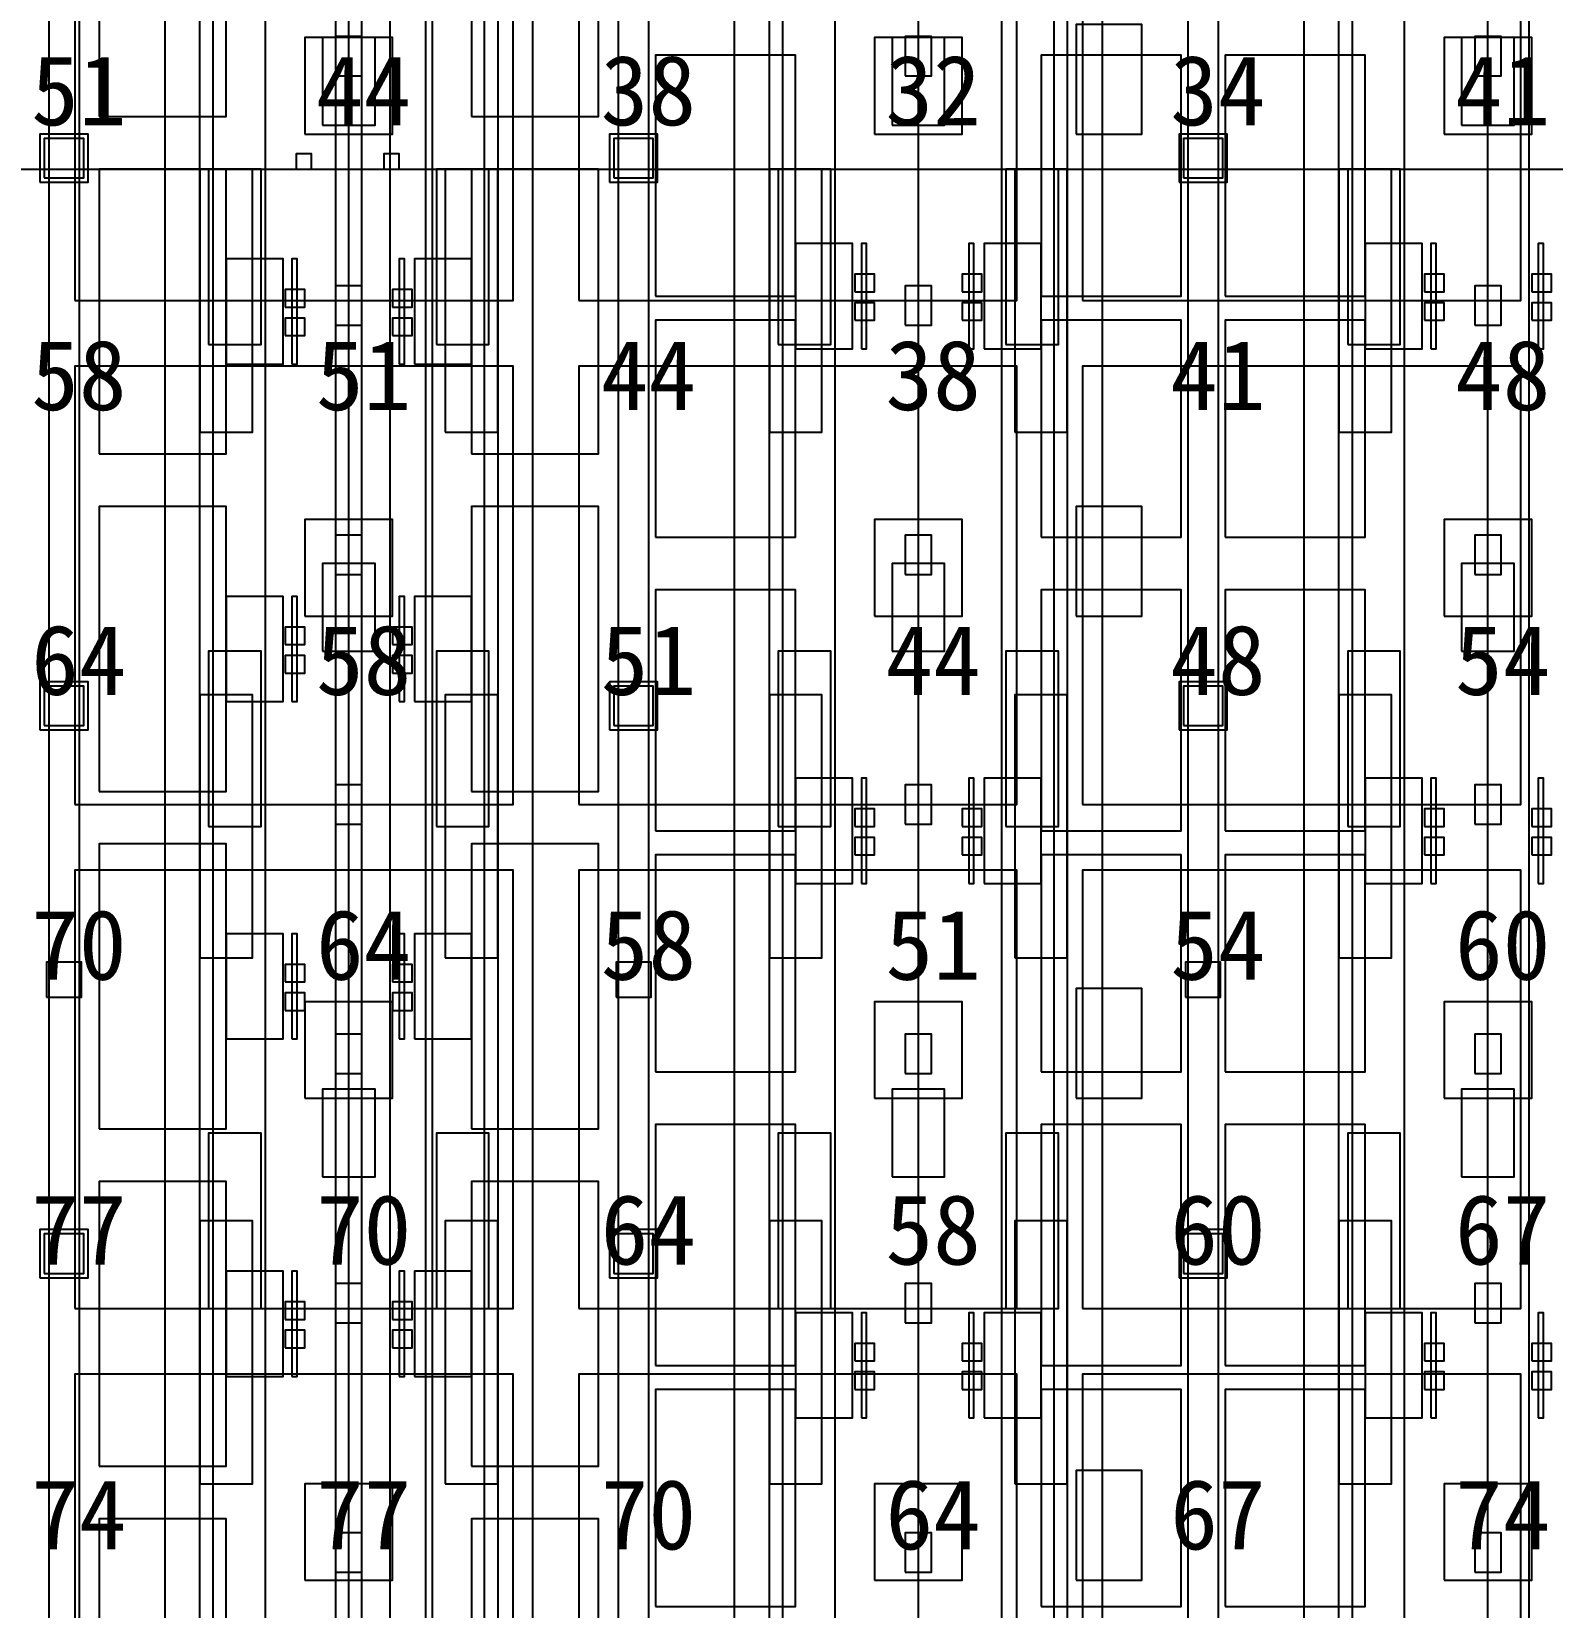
# Model space of a CAD drawing. Header units: metres. Extents: x -1640 to 1560, y -268 to 2338.
# Drawn here: x -176.99 to -142.28, y 2064.18 to 2100.14 of the extents above; entities that cross this region are included whole.
import ezdxf

# ---------------------------------------------------------------- set-up
doc = ezdxf.new("R2010")
doc.units = ezdxf.units.M
for name, color, linetype in [('1F_CHL', 4, 'Continuous'), ('1F_PUMP', 2, 'Continuous'), ('1F_SCR', 3, 'Continuous'), ('1F_STRUCT_COLUMN', 8, 'Continuous'), ('2F_CSF_LATERAL_RACK_CONCEPT', 9, 'Continuous'), ('2F_RFG', 5, 'Continuous'), ('2F_STRUCT_COLUMN', 8, 'Continuous'), ('2F_VMB', 6, 'Continuous'), ('3F_CLEANROOM_OVERHEAD_PIPE_DUCT_CONCEPT', 9, 'Continuous'), ('3F_CVD', 3, 'Continuous'), ('3F_EHS_EGRESS_DIST_M', 2, 'Continuous'), ('3F_FOUP', 5, 'Continuous'), ('3F_OHT', 9, 'Continuous'), ('3F_OHTV', 1, 'Continuous'), ('3F_PHOTO', 1, 'Continuous'), ('3F_STRUCT_COLUMN', 8, 'Continuous'), ('3F_TBAR', 6, 'Continuous'), ('4F_FFU', 1, 'Continuous'), ('4F_STRUCT_PLENUM_TRUSS_CONCEPT', 9, 'Continuous'), ('5F_CHL', 4, 'Continuous'), ('5F_PUMP', 2, 'Continuous'), ('5F_SCR', 3, 'Continuous'), ('5F_STRUCT_COLUMN', 8, 'Continuous'), ('6F_CSF_LATERAL_RACK_CONCEPT', 9, 'Continuous'), ('6F_RFG', 5, 'Continuous'), ('6F_STRUCT_COLUMN', 8, 'Continuous'), ('6F_VMB', 6, 'Continuous'), ('7F_CLEANROOM_OVERHEAD_PIPE_DUCT_CONCEPT', 9, 'Continuous'), ('7F_CVD', 3, 'Continuous'), ('7F_EHS_EGRESS_DIST_M', 2, 'Continuous'), ('7F_FOUP', 5, 'Continuous'), ('7F_OHT', 9, 'Continuous'), ('7F_OHTV', 1, 'Continuous'), ('7F_PHOTO', 1, 'Continuous'), ('7F_STRUCT_COLUMN', 8, 'Continuous'), ('7F_TBAR', 6, 'Continuous'), ('8F_FFU', 1, 'Continuous'), ('8F_STRUCT_PLENUM_TRUSS_CONCEPT', 9, 'Continuous'), ('EHS_GAS_SUPPLY', 3, 'Continuous'), ('EHS_PROCESS_EXHAUST', 1, 'Continuous'), ('EHS_TREATED_EXHAUST', 30, 'Continuous'), ('UTIL_GAS.SPEC_CONCEPT', 3, 'Continuous'), ('UTIL_PCW.R_CONCEPT', 1, 'Continuous'), ('UTIL_PCW.S_CONCEPT', 6, 'Continuous')]:
    doc.layers.add(name, color=color, linetype=linetype)

msp = doc.modelspace()

# ---------------------------------------------------------------- linework, layer by layer
at = {"layer": '1F_CHL'}
for points in [[(-153.15, 2097.8), (-151.65, 2097.8), (-151.65, 2100.3), (-153.15, 2100.3)], [(-153.15, 2086.8), (-151.65, 2086.8), (-151.65, 2089.3), (-153.15, 2089.3)], [(-153.15, 2075.8), (-151.65, 2075.8), (-151.65, 2078.3), (-153.15, 2078.3)], [(-153.15, 2064.8), (-151.65, 2064.8), (-151.65, 2067.3), (-153.15, 2067.3)]]:
    msp.add_lwpolyline(points, close=True, dxfattribs=at)
at = {"layer": '1F_PUMP'}
for points in [[(-172.95, 2093), (-171.75, 2093), (-171.75, 2097), (-172.95, 2097)], [(-167.75, 2093), (-166.55, 2093), (-166.55, 2097), (-167.75, 2097)], [(-159.95, 2093), (-158.75, 2093), (-158.75, 2097), (-159.95, 2097)], [(-154.75, 2093), (-153.55, 2093), (-153.55, 2097), (-154.75, 2097)], [(-146.95, 2093), (-145.75, 2093), (-145.75, 2097), (-146.95, 2097)], [(-172.95, 2082), (-171.75, 2082), (-171.75, 2086), (-172.95, 2086)], [(-167.75, 2082), (-166.55, 2082), (-166.55, 2086), (-167.75, 2086)], [(-159.95, 2082), (-158.75, 2082), (-158.75, 2086), (-159.95, 2086)], [(-154.75, 2082), (-153.55, 2082), (-153.55, 2086), (-154.75, 2086)], [(-146.95, 2082), (-145.75, 2082), (-145.75, 2086), (-146.95, 2086)], [(-172.95, 2071), (-171.75, 2071), (-171.75, 2075), (-172.95, 2075)], [(-167.75, 2071), (-166.55, 2071), (-166.55, 2075), (-167.75, 2075)], [(-159.95, 2071), (-158.75, 2071), (-158.75, 2075), (-159.95, 2075)], [(-154.75, 2071), (-153.55, 2071), (-153.55, 2075), (-154.75, 2075)], [(-146.95, 2071), (-145.75, 2071), (-145.75, 2075), (-146.95, 2075)]]:
    msp.add_lwpolyline(points, close=True, dxfattribs=at)
at = {"layer": '1F_SCR'}
for points in [[(-170.75, 2097.8), (-168.75, 2097.8), (-168.75, 2100), (-170.75, 2100)], [(-157.75, 2097.8), (-155.75, 2097.8), (-155.75, 2100), (-157.75, 2100)], [(-144.75, 2097.8), (-142.75, 2097.8), (-142.75, 2100), (-144.75, 2100)], [(-170.75, 2086.8), (-168.75, 2086.8), (-168.75, 2089), (-170.75, 2089)], [(-157.75, 2086.8), (-155.75, 2086.8), (-155.75, 2089), (-157.75, 2089)], [(-144.75, 2086.8), (-142.75, 2086.8), (-142.75, 2089), (-144.75, 2089)], [(-170.75, 2075.8), (-168.75, 2075.8), (-168.75, 2078), (-170.75, 2078)], [(-157.75, 2075.8), (-155.75, 2075.8), (-155.75, 2078), (-157.75, 2078)], [(-144.75, 2075.8), (-142.75, 2075.8), (-142.75, 2078), (-144.75, 2078)], [(-170.75, 2064.8), (-168.75, 2064.8), (-168.75, 2067), (-170.75, 2067)], [(-157.75, 2064.8), (-155.75, 2064.8), (-155.75, 2067), (-157.75, 2067)], [(-144.75, 2064.8), (-142.75, 2064.8), (-142.75, 2067), (-144.75, 2067)]]:
    msp.add_lwpolyline(points, close=True, dxfattribs=at)
at = {"layer": '1F_STRUCT_COLUMN'}
for points in [[(-176.8, 2096.7), (-175.7, 2096.7), (-175.7, 2097.8), (-176.8, 2097.8)], [(-163.8, 2096.7), (-162.7, 2096.7), (-162.7, 2097.8), (-163.8, 2097.8)], [(-150.8, 2096.7), (-149.7, 2096.7), (-149.7, 2097.8), (-150.8, 2097.8)], [(-176.8, 2084.2), (-175.7, 2084.2), (-175.7, 2085.3), (-176.8, 2085.3)], [(-163.8, 2084.2), (-162.7, 2084.2), (-162.7, 2085.3), (-163.8, 2085.3)], [(-150.8, 2084.2), (-149.7, 2084.2), (-149.7, 2085.3), (-150.8, 2085.3)], [(-176.8, 2071.7), (-175.7, 2071.7), (-175.7, 2072.8), (-176.8, 2072.8)], [(-163.8, 2071.7), (-162.7, 2071.7), (-162.7, 2072.8), (-163.8, 2072.8)], [(-150.8, 2071.7), (-149.7, 2071.7), (-149.7, 2072.8), (-150.8, 2072.8)]]:
    msp.add_lwpolyline(points, close=True, dxfattribs=at)
at = {"layer": '2F_CSF_LATERAL_RACK_CONCEPT'}
for points in [[(-173.95, 1970), (-173.15, 1970), (-173.15, 2113), (-173.95, 2113)], [(-166.35, 1970), (-165.55, 1970), (-165.55, 2113), (-166.35, 2113)], [(-160.95, 1970), (-160.15, 1970), (-160.15, 2113), (-160.95, 2113)], [(-153.35, 1970), (-152.55, 1970), (-152.55, 2113), (-153.35, 2113)], [(-147.95, 1970), (-147.15, 1970), (-147.15, 2113), (-147.95, 2113)]]:
    msp.add_lwpolyline(points, close=True, dxfattribs=at)
at = {"layer": '2F_RFG'}
for points in [[(-173.15, 2091), (-171.95, 2091), (-171.95, 2097), (-173.15, 2097)], [(-167.55, 2091), (-166.35, 2091), (-166.35, 2097), (-167.55, 2097)], [(-160.15, 2091), (-158.95, 2091), (-158.95, 2097), (-160.15, 2097)], [(-154.55, 2091), (-153.35, 2091), (-153.35, 2097), (-154.55, 2097)], [(-147.15, 2091), (-145.95, 2091), (-145.95, 2097), (-147.15, 2097)], [(-173.15, 2079), (-171.95, 2079), (-171.95, 2085), (-173.15, 2085)], [(-167.55, 2079), (-166.35, 2079), (-166.35, 2085), (-167.55, 2085)], [(-160.15, 2079), (-158.95, 2079), (-158.95, 2085), (-160.15, 2085)], [(-154.55, 2079), (-153.35, 2079), (-153.35, 2085), (-154.55, 2085)], [(-147.15, 2079), (-145.95, 2079), (-145.95, 2085), (-147.15, 2085)], [(-173.15, 2067), (-171.95, 2067), (-171.95, 2073), (-173.15, 2073)], [(-167.55, 2067), (-166.35, 2067), (-166.35, 2073), (-167.55, 2073)], [(-160.15, 2067), (-158.95, 2067), (-158.95, 2073), (-160.15, 2073)], [(-154.55, 2067), (-153.35, 2067), (-153.35, 2073), (-154.55, 2073)], [(-147.15, 2067), (-145.95, 2067), (-145.95, 2073), (-147.15, 2073)]]:
    msp.add_lwpolyline(points, close=True, dxfattribs=at)
at = {"layer": '2F_STRUCT_COLUMN'}
for points in [[(-176.7, 2096.8), (-175.8, 2096.8), (-175.8, 2097.7), (-176.7, 2097.7)], [(-163.7, 2096.8), (-162.8, 2096.8), (-162.8, 2097.7), (-163.7, 2097.7)], [(-150.7, 2096.8), (-149.8, 2096.8), (-149.8, 2097.7), (-150.7, 2097.7)], [(-176.7, 2084.3), (-175.8, 2084.3), (-175.8, 2085.2), (-176.7, 2085.2)], [(-163.7, 2084.3), (-162.8, 2084.3), (-162.8, 2085.2), (-163.7, 2085.2)], [(-150.7, 2084.3), (-149.8, 2084.3), (-149.8, 2085.2), (-150.7, 2085.2)], [(-176.7, 2071.8), (-175.8, 2071.8), (-175.8, 2072.7), (-176.7, 2072.7)], [(-163.7, 2071.8), (-162.8, 2071.8), (-162.8, 2072.7), (-163.7, 2072.7)], [(-150.7, 2071.8), (-149.8, 2071.8), (-149.8, 2072.7), (-150.7, 2072.7)]]:
    msp.add_lwpolyline(points, close=True, dxfattribs=at)
at = {"layer": '2F_VMB'}
for points in [[(-170.35, 2098), (-169.15, 2098), (-169.15, 2100), (-170.35, 2100)], [(-157.35, 2098), (-156.15, 2098), (-156.15, 2100), (-157.35, 2100)], [(-144.35, 2098), (-143.15, 2098), (-143.15, 2100), (-144.35, 2100)], [(-170.35, 2086), (-169.15, 2086), (-169.15, 2088), (-170.35, 2088)], [(-157.35, 2086), (-156.15, 2086), (-156.15, 2088), (-157.35, 2088)], [(-144.35, 2086), (-143.15, 2086), (-143.15, 2088), (-144.35, 2088)], [(-170.35, 2074), (-169.15, 2074), (-169.15, 2076), (-170.35, 2076)], [(-157.35, 2074), (-156.15, 2074), (-156.15, 2076), (-157.35, 2076)], [(-144.35, 2074), (-143.15, 2074), (-143.15, 2076), (-144.35, 2076)]]:
    msp.add_lwpolyline(points, close=True, dxfattribs=at)
at = {"layer": '3F_CLEANROOM_OVERHEAD_PIPE_DUCT_CONCEPT'}
for points in [[(-172.85, 1969), (-171.65, 1969), (-171.65, 2114), (-172.85, 2114)], [(-167.85, 1969), (-166.65, 1969), (-166.65, 2114), (-167.85, 2114)], [(-159.85, 1969), (-158.65, 1969), (-158.65, 2114), (-159.85, 2114)], [(-154.85, 1969), (-153.65, 1969), (-153.65, 2114), (-154.85, 2114)], [(-146.85, 1969), (-145.65, 1969), (-145.65, 2114), (-146.85, 2114)]]:
    msp.add_lwpolyline(points, close=True, dxfattribs=at)
at = {"layer": '3F_CVD'}
for points in [[(-175.45, 2098.2), (-172.55, 2098.2), (-172.55, 2104.7), (-175.45, 2104.7)], [(-166.95, 2098.2), (-164.05, 2098.2), (-164.05, 2104.7), (-166.95, 2104.7)], [(-175.45, 2090.5), (-172.55, 2090.5), (-172.55, 2097), (-175.45, 2097)], [(-166.95, 2090.5), (-164.05, 2090.5), (-164.05, 2097), (-166.95, 2097)], [(-172.55, 2092.55), (-171.25, 2092.55), (-171.25, 2094.95), (-172.55, 2094.95)], [(-168.25, 2092.55), (-166.95, 2092.55), (-166.95, 2094.95), (-168.25, 2094.95)], [(-175.45, 2082.8), (-172.55, 2082.8), (-172.55, 2089.3), (-175.45, 2089.3)], [(-166.95, 2082.8), (-164.05, 2082.8), (-164.05, 2089.3), (-166.95, 2089.3)], [(-172.55, 2084.85), (-171.25, 2084.85), (-171.25, 2087.25), (-172.55, 2087.25)], [(-168.25, 2084.85), (-166.95, 2084.85), (-166.95, 2087.25), (-168.25, 2087.25)], [(-175.45, 2075.1), (-172.55, 2075.1), (-172.55, 2081.6), (-175.45, 2081.6)], [(-166.95, 2075.1), (-164.05, 2075.1), (-164.05, 2081.6), (-166.95, 2081.6)], [(-172.55, 2077.15), (-171.25, 2077.15), (-171.25, 2079.55), (-172.55, 2079.55)], [(-168.25, 2077.15), (-166.95, 2077.15), (-166.95, 2079.55), (-168.25, 2079.55)], [(-175.45, 2067.4), (-172.55, 2067.4), (-172.55, 2073.9), (-175.45, 2073.9)], [(-166.95, 2067.4), (-164.05, 2067.4), (-164.05, 2073.9), (-166.95, 2073.9)], [(-172.55, 2069.45), (-171.25, 2069.45), (-171.25, 2071.85), (-172.55, 2071.85)], [(-168.25, 2069.45), (-166.95, 2069.45), (-166.95, 2071.85), (-168.25, 2071.85)], [(-175.45, 2059.7), (-172.55, 2059.7), (-172.55, 2066.2), (-175.45, 2066.2)], [(-166.95, 2059.7), (-164.05, 2059.7), (-164.05, 2066.2), (-166.95, 2066.2)]]:
    msp.add_lwpolyline(points, close=True, dxfattribs=at)
at = {"layer": '3F_FOUP'}
for points in [[(-171.2, 2093.85), (-170.75, 2093.85), (-170.75, 2094.25), (-171.2, 2094.25)], [(-168.75, 2093.85), (-168.3, 2093.85), (-168.3, 2094.25), (-168.75, 2094.25)], [(-158.2, 2094.2), (-157.75, 2094.2), (-157.75, 2094.6), (-158.2, 2094.6)], [(-155.75, 2094.2), (-155.3, 2094.2), (-155.3, 2094.6), (-155.75, 2094.6)], [(-145.2, 2094.2), (-144.75, 2094.2), (-144.75, 2094.6), (-145.2, 2094.6)], [(-142.75, 2094.2), (-142.3, 2094.2), (-142.3, 2094.6), (-142.75, 2094.6)], [(-158.2, 2093.55), (-157.75, 2093.55), (-157.75, 2093.95), (-158.2, 2093.95)], [(-155.75, 2093.55), (-155.3, 2093.55), (-155.3, 2093.95), (-155.75, 2093.95)], [(-145.2, 2093.55), (-144.75, 2093.55), (-144.75, 2093.95), (-145.2, 2093.95)], [(-142.75, 2093.55), (-142.3, 2093.55), (-142.3, 2093.95), (-142.75, 2093.95)], [(-171.2, 2093.2), (-170.75, 2093.2), (-170.75, 2093.6), (-171.2, 2093.6)], [(-168.75, 2093.2), (-168.3, 2093.2), (-168.3, 2093.6), (-168.75, 2093.6)], [(-171.2, 2086.15), (-170.75, 2086.15), (-170.75, 2086.55), (-171.2, 2086.55)], [(-168.75, 2086.15), (-168.3, 2086.15), (-168.3, 2086.55), (-168.75, 2086.55)], [(-171.2, 2085.5), (-170.75, 2085.5), (-170.75, 2085.9), (-171.2, 2085.9)], [(-168.75, 2085.5), (-168.3, 2085.5), (-168.3, 2085.9), (-168.75, 2085.9)], [(-158.2, 2082), (-157.75, 2082), (-157.75, 2082.4), (-158.2, 2082.4)], [(-155.75, 2082), (-155.3, 2082), (-155.3, 2082.4), (-155.75, 2082.4)], [(-145.2, 2082), (-144.75, 2082), (-144.75, 2082.4), (-145.2, 2082.4)], [(-142.75, 2082), (-142.3, 2082), (-142.3, 2082.4), (-142.75, 2082.4)], [(-158.2, 2081.35), (-157.75, 2081.35), (-157.75, 2081.75), (-158.2, 2081.75)], [(-155.75, 2081.35), (-155.3, 2081.35), (-155.3, 2081.75), (-155.75, 2081.75)], [(-145.2, 2081.35), (-144.75, 2081.35), (-144.75, 2081.75), (-145.2, 2081.75)], [(-142.75, 2081.35), (-142.3, 2081.35), (-142.3, 2081.75), (-142.75, 2081.75)], [(-171.2, 2078.45), (-170.75, 2078.45), (-170.75, 2078.85), (-171.2, 2078.85)], [(-168.75, 2078.45), (-168.3, 2078.45), (-168.3, 2078.85), (-168.75, 2078.85)], [(-171.2, 2077.8), (-170.75, 2077.8), (-170.75, 2078.2), (-171.2, 2078.2)], [(-168.75, 2077.8), (-168.3, 2077.8), (-168.3, 2078.2), (-168.75, 2078.2)], [(-171.2, 2070.75), (-170.75, 2070.75), (-170.75, 2071.15), (-171.2, 2071.15)], [(-168.75, 2070.75), (-168.3, 2070.75), (-168.3, 2071.15), (-168.75, 2071.15)], [(-171.2, 2070.1), (-170.75, 2070.1), (-170.75, 2070.5), (-171.2, 2070.5)], [(-168.75, 2070.1), (-168.3, 2070.1), (-168.3, 2070.5), (-168.75, 2070.5)], [(-158.2, 2069.8), (-157.75, 2069.8), (-157.75, 2070.2), (-158.2, 2070.2)], [(-155.75, 2069.8), (-155.3, 2069.8), (-155.3, 2070.2), (-155.75, 2070.2)], [(-145.2, 2069.8), (-144.75, 2069.8), (-144.75, 2070.2), (-145.2, 2070.2)], [(-142.75, 2069.8), (-142.3, 2069.8), (-142.3, 2070.2), (-142.75, 2070.2)], [(-158.2, 2069.15), (-157.75, 2069.15), (-157.75, 2069.55), (-158.2, 2069.55)], [(-155.75, 2069.15), (-155.3, 2069.15), (-155.3, 2069.55), (-155.75, 2069.55)], [(-145.2, 2069.15), (-144.75, 2069.15), (-144.75, 2069.55), (-145.2, 2069.55)], [(-142.75, 2069.15), (-142.3, 2069.15), (-142.3, 2069.55), (-142.75, 2069.55)]]:
    msp.add_lwpolyline(points, close=True, dxfattribs=at)
at = {"layer": '3F_OHT'}
for p, q in [((-169.75, 2045.5), (-169.75, 2114)), ((-156.75, 2045.5), (-156.75, 2114)), ((-143.75, 2045.5), (-143.75, 2114))]:
    msp.add_line(p, q, dxfattribs=at)
at = {"layer": '3F_OHTV'}
for points in [[(-170.05, 2099.13), (-169.45, 2099.13), (-169.45, 2100.03), (-170.05, 2100.03)], [(-157.05, 2099.13), (-156.45, 2099.13), (-156.45, 2100.03), (-157.05, 2100.03)], [(-144.05, 2099.13), (-143.45, 2099.13), (-143.45, 2100.03), (-144.05, 2100.03)], [(-170.05, 2093.44), (-169.45, 2093.44), (-169.45, 2094.34), (-170.05, 2094.34)], [(-157.05, 2093.44), (-156.45, 2093.44), (-156.45, 2094.34), (-157.05, 2094.34)], [(-144.05, 2093.44), (-143.45, 2093.44), (-143.45, 2094.34), (-144.05, 2094.34)], [(-170.05, 2087.75), (-169.45, 2087.75), (-169.45, 2088.65), (-170.05, 2088.65)], [(-157.05, 2087.75), (-156.45, 2087.75), (-156.45, 2088.65), (-157.05, 2088.65)], [(-144.05, 2087.75), (-143.45, 2087.75), (-143.45, 2088.65), (-144.05, 2088.65)], [(-170.05, 2082.05), (-169.45, 2082.05), (-169.45, 2082.95), (-170.05, 2082.95)], [(-157.05, 2082.05), (-156.45, 2082.05), (-156.45, 2082.95), (-157.05, 2082.95)], [(-144.05, 2082.05), (-143.45, 2082.05), (-143.45, 2082.95), (-144.05, 2082.95)], [(-170.05, 2076.36), (-169.45, 2076.36), (-169.45, 2077.26), (-170.05, 2077.26)], [(-157.05, 2076.36), (-156.45, 2076.36), (-156.45, 2077.26), (-157.05, 2077.26)], [(-144.05, 2076.36), (-143.45, 2076.36), (-143.45, 2077.26), (-144.05, 2077.26)], [(-170.05, 2070.67), (-169.45, 2070.67), (-169.45, 2071.57), (-170.05, 2071.57)], [(-157.05, 2070.67), (-156.45, 2070.67), (-156.45, 2071.57), (-157.05, 2071.57)], [(-144.05, 2070.67), (-143.45, 2070.67), (-143.45, 2071.57), (-144.05, 2071.57)], [(-170.05, 2064.98), (-169.45, 2064.98), (-169.45, 2065.88), (-170.05, 2065.88)], [(-157.05, 2064.98), (-156.45, 2064.98), (-156.45, 2065.88), (-157.05, 2065.88)], [(-144.05, 2064.98), (-143.45, 2064.98), (-143.45, 2065.88), (-144.05, 2065.88)]]:
    msp.add_lwpolyline(points, close=True, dxfattribs=at)
at = {"layer": '3F_PHOTO'}
for points in [[(-162.75, 2094.1), (-159.55, 2094.1), (-159.55, 2099.6), (-162.75, 2099.6)], [(-153.95, 2094.1), (-150.75, 2094.1), (-150.75, 2099.6), (-153.95, 2099.6)], [(-149.75, 2094.1), (-146.55, 2094.1), (-146.55, 2099.6), (-149.75, 2099.6)], [(-159.55, 2092.9), (-158.25, 2092.9), (-158.25, 2095.3), (-159.55, 2095.3)], [(-155.25, 2092.9), (-153.95, 2092.9), (-153.95, 2095.3), (-155.25, 2095.3)], [(-146.55, 2092.9), (-145.25, 2092.9), (-145.25, 2095.3), (-146.55, 2095.3)], [(-162.75, 2088.6), (-159.55, 2088.6), (-159.55, 2093.55), (-162.75, 2093.55)], [(-153.95, 2088.6), (-150.75, 2088.6), (-150.75, 2093.55), (-153.95, 2093.55)], [(-149.75, 2088.6), (-146.55, 2088.6), (-146.55, 2093.55), (-149.75, 2093.55)], [(-162.75, 2081.9), (-159.55, 2081.9), (-159.55, 2087.4), (-162.75, 2087.4)], [(-153.95, 2081.9), (-150.75, 2081.9), (-150.75, 2087.4), (-153.95, 2087.4)], [(-149.75, 2081.9), (-146.55, 2081.9), (-146.55, 2087.4), (-149.75, 2087.4)], [(-159.55, 2080.7), (-158.25, 2080.7), (-158.25, 2083.1), (-159.55, 2083.1)], [(-155.25, 2080.7), (-153.95, 2080.7), (-153.95, 2083.1), (-155.25, 2083.1)], [(-146.55, 2080.7), (-145.25, 2080.7), (-145.25, 2083.1), (-146.55, 2083.1)], [(-162.75, 2076.4), (-159.55, 2076.4), (-159.55, 2081.35), (-162.75, 2081.35)], [(-153.95, 2076.4), (-150.75, 2076.4), (-150.75, 2081.35), (-153.95, 2081.35)], [(-149.75, 2076.4), (-146.55, 2076.4), (-146.55, 2081.35), (-149.75, 2081.35)], [(-162.75, 2069.7), (-159.55, 2069.7), (-159.55, 2075.2), (-162.75, 2075.2)], [(-153.95, 2069.7), (-150.75, 2069.7), (-150.75, 2075.2), (-153.95, 2075.2)], [(-149.75, 2069.7), (-146.55, 2069.7), (-146.55, 2075.2), (-149.75, 2075.2)], [(-159.55, 2068.5), (-158.25, 2068.5), (-158.25, 2070.9), (-159.55, 2070.9)], [(-155.25, 2068.5), (-153.95, 2068.5), (-153.95, 2070.9), (-155.25, 2070.9)], [(-146.55, 2068.5), (-145.25, 2068.5), (-145.25, 2070.9), (-146.55, 2070.9)], [(-162.75, 2064.2), (-159.55, 2064.2), (-159.55, 2069.15), (-162.75, 2069.15)], [(-153.95, 2064.2), (-150.75, 2064.2), (-150.75, 2069.15), (-153.95, 2069.15)], [(-149.75, 2064.2), (-146.55, 2064.2), (-146.55, 2069.15), (-149.75, 2069.15)]]:
    msp.add_lwpolyline(points, close=True, dxfattribs=at)
at = {"layer": '3F_STRUCT_COLUMN'}
for points in [[(-176.65, 2078.1), (-175.85, 2078.1), (-175.85, 2078.9), (-176.65, 2078.9)], [(-163.65, 2078.1), (-162.85, 2078.1), (-162.85, 2078.9), (-163.65, 2078.9)], [(-150.65, 2078.1), (-149.85, 2078.1), (-149.85, 2078.9), (-150.65, 2078.9)]]:
    msp.add_lwpolyline(points, close=True, dxfattribs=at)
at = {"layer": '3F_TBAR'}
for points in [[(-158.05, 2092.9), (-157.93, 2092.9), (-157.93, 2095.3), (-158.05, 2095.3)], [(-155.6, 2092.9), (-155.48, 2092.9), (-155.48, 2095.3), (-155.6, 2095.3)], [(-145.05, 2092.9), (-144.93, 2092.9), (-144.93, 2095.3), (-145.05, 2095.3)], [(-142.6, 2092.9), (-142.48, 2092.9), (-142.48, 2095.3), (-142.6, 2095.3)], [(-171.05, 2092.55), (-170.93, 2092.55), (-170.93, 2094.95), (-171.05, 2094.95)], [(-168.6, 2092.55), (-168.48, 2092.55), (-168.48, 2094.95), (-168.6, 2094.95)], [(-171.05, 2084.85), (-170.93, 2084.85), (-170.93, 2087.25), (-171.05, 2087.25)], [(-168.6, 2084.85), (-168.48, 2084.85), (-168.48, 2087.25), (-168.6, 2087.25)], [(-158.05, 2080.7), (-157.93, 2080.7), (-157.93, 2083.1), (-158.05, 2083.1)], [(-155.6, 2080.7), (-155.48, 2080.7), (-155.48, 2083.1), (-155.6, 2083.1)], [(-145.05, 2080.7), (-144.93, 2080.7), (-144.93, 2083.1), (-145.05, 2083.1)], [(-142.6, 2080.7), (-142.48, 2080.7), (-142.48, 2083.1), (-142.6, 2083.1)], [(-171.05, 2077.15), (-170.93, 2077.15), (-170.93, 2079.55), (-171.05, 2079.55)], [(-168.6, 2077.15), (-168.48, 2077.15), (-168.48, 2079.55), (-168.6, 2079.55)], [(-171.05, 2069.45), (-170.93, 2069.45), (-170.93, 2071.85), (-171.05, 2071.85)], [(-168.6, 2069.45), (-168.48, 2069.45), (-168.48, 2071.85), (-168.6, 2071.85)], [(-158.05, 2068.5), (-157.93, 2068.5), (-157.93, 2070.9), (-158.05, 2070.9)], [(-155.6, 2068.5), (-155.48, 2068.5), (-155.48, 2070.9), (-155.6, 2070.9)], [(-145.05, 2068.5), (-144.93, 2068.5), (-144.93, 2070.9), (-145.05, 2070.9)], [(-142.6, 2068.5), (-142.48, 2068.5), (-142.48, 2070.9), (-142.6, 2070.9)]]:
    msp.add_lwpolyline(points, close=True, dxfattribs=at)
at = {"layer": '4F_FFU'}
for points in [[(-176, 2094), (-166, 2094), (-166, 2104), (-176, 2104)], [(-164.5, 2094), (-154.5, 2094), (-154.5, 2104), (-164.5, 2104)], [(-153, 2094), (-143, 2094), (-143, 2104), (-153, 2104)], [(-176, 2082.5), (-166, 2082.5), (-166, 2092.5), (-176, 2092.5)], [(-164.5, 2082.5), (-154.5, 2082.5), (-154.5, 2092.5), (-164.5, 2092.5)], [(-153, 2082.5), (-143, 2082.5), (-143, 2092.5), (-153, 2092.5)], [(-176, 2071), (-166, 2071), (-166, 2081), (-176, 2081)], [(-164.5, 2071), (-154.5, 2071), (-154.5, 2081), (-164.5, 2081)], [(-153, 2071), (-143, 2071), (-143, 2081), (-153, 2081)], [(-176, 2059.5), (-166, 2059.5), (-166, 2069.5), (-176, 2069.5)], [(-164.5, 2059.5), (-154.5, 2059.5), (-154.5, 2069.5), (-164.5, 2069.5)], [(-153, 2059.5), (-143, 2059.5), (-143, 2069.5), (-153, 2069.5)]]:
    msp.add_lwpolyline(points, close=True, dxfattribs=at)
at = {"layer": '4F_STRUCT_PLENUM_TRUSS_CONCEPT'}
for points in [[(-176.6, 1966), (-175.9, 1966), (-175.9, 2117), (-176.6, 2117)], [(-163.6, 1966), (-162.9, 1966), (-162.9, 2117), (-163.6, 2117)], [(-150.6, 1966), (-149.9, 1966), (-149.9, 2117), (-150.6, 2117)]]:
    msp.add_lwpolyline(points, close=True, dxfattribs=at)
at = {"layer": '5F_CHL'}
for points in [[(-153.15, 2097.8), (-151.65, 2097.8), (-151.65, 2100.3), (-153.15, 2100.3)], [(-153.15, 2086.8), (-151.65, 2086.8), (-151.65, 2089.3), (-153.15, 2089.3)], [(-153.15, 2075.8), (-151.65, 2075.8), (-151.65, 2078.3), (-153.15, 2078.3)], [(-153.15, 2064.8), (-151.65, 2064.8), (-151.65, 2067.3), (-153.15, 2067.3)]]:
    msp.add_lwpolyline(points, close=True, dxfattribs=at)
at = {"layer": '5F_PUMP'}
for points in [[(-172.95, 2093), (-171.75, 2093), (-171.75, 2097), (-172.95, 2097)], [(-167.75, 2093), (-166.55, 2093), (-166.55, 2097), (-167.75, 2097)], [(-159.95, 2093), (-158.75, 2093), (-158.75, 2097), (-159.95, 2097)], [(-154.75, 2093), (-153.55, 2093), (-153.55, 2097), (-154.75, 2097)], [(-146.95, 2093), (-145.75, 2093), (-145.75, 2097), (-146.95, 2097)], [(-172.95, 2082), (-171.75, 2082), (-171.75, 2086), (-172.95, 2086)], [(-167.75, 2082), (-166.55, 2082), (-166.55, 2086), (-167.75, 2086)], [(-159.95, 2082), (-158.75, 2082), (-158.75, 2086), (-159.95, 2086)], [(-154.75, 2082), (-153.55, 2082), (-153.55, 2086), (-154.75, 2086)], [(-146.95, 2082), (-145.75, 2082), (-145.75, 2086), (-146.95, 2086)], [(-172.95, 2071), (-171.75, 2071), (-171.75, 2075), (-172.95, 2075)], [(-167.75, 2071), (-166.55, 2071), (-166.55, 2075), (-167.75, 2075)], [(-159.95, 2071), (-158.75, 2071), (-158.75, 2075), (-159.95, 2075)], [(-154.75, 2071), (-153.55, 2071), (-153.55, 2075), (-154.75, 2075)], [(-146.95, 2071), (-145.75, 2071), (-145.75, 2075), (-146.95, 2075)]]:
    msp.add_lwpolyline(points, close=True, dxfattribs=at)
at = {"layer": '5F_SCR'}
for points in [[(-170.75, 2097.8), (-168.75, 2097.8), (-168.75, 2100), (-170.75, 2100)], [(-157.75, 2097.8), (-155.75, 2097.8), (-155.75, 2100), (-157.75, 2100)], [(-144.75, 2097.8), (-142.75, 2097.8), (-142.75, 2100), (-144.75, 2100)], [(-170.75, 2086.8), (-168.75, 2086.8), (-168.75, 2089), (-170.75, 2089)], [(-157.75, 2086.8), (-155.75, 2086.8), (-155.75, 2089), (-157.75, 2089)], [(-144.75, 2086.8), (-142.75, 2086.8), (-142.75, 2089), (-144.75, 2089)], [(-170.75, 2075.8), (-168.75, 2075.8), (-168.75, 2078), (-170.75, 2078)], [(-157.75, 2075.8), (-155.75, 2075.8), (-155.75, 2078), (-157.75, 2078)], [(-144.75, 2075.8), (-142.75, 2075.8), (-142.75, 2078), (-144.75, 2078)], [(-170.75, 2064.8), (-168.75, 2064.8), (-168.75, 2067), (-170.75, 2067)], [(-157.75, 2064.8), (-155.75, 2064.8), (-155.75, 2067), (-157.75, 2067)], [(-144.75, 2064.8), (-142.75, 2064.8), (-142.75, 2067), (-144.75, 2067)]]:
    msp.add_lwpolyline(points, close=True, dxfattribs=at)
at = {"layer": '5F_STRUCT_COLUMN'}
for points in [[(-176.8, 2096.7), (-175.7, 2096.7), (-175.7, 2097.8), (-176.8, 2097.8)], [(-163.8, 2096.7), (-162.7, 2096.7), (-162.7, 2097.8), (-163.8, 2097.8)], [(-150.8, 2096.7), (-149.7, 2096.7), (-149.7, 2097.8), (-150.8, 2097.8)], [(-176.8, 2084.2), (-175.7, 2084.2), (-175.7, 2085.3), (-176.8, 2085.3)], [(-163.8, 2084.2), (-162.7, 2084.2), (-162.7, 2085.3), (-163.8, 2085.3)], [(-150.8, 2084.2), (-149.7, 2084.2), (-149.7, 2085.3), (-150.8, 2085.3)], [(-176.8, 2071.7), (-175.7, 2071.7), (-175.7, 2072.8), (-176.8, 2072.8)], [(-163.8, 2071.7), (-162.7, 2071.7), (-162.7, 2072.8), (-163.8, 2072.8)], [(-150.8, 2071.7), (-149.7, 2071.7), (-149.7, 2072.8), (-150.8, 2072.8)]]:
    msp.add_lwpolyline(points, close=True, dxfattribs=at)
at = {"layer": '6F_CSF_LATERAL_RACK_CONCEPT'}
for points in [[(-173.95, 1970), (-173.15, 1970), (-173.15, 2113), (-173.95, 2113)], [(-166.35, 1970), (-165.55, 1970), (-165.55, 2113), (-166.35, 2113)], [(-160.95, 1970), (-160.15, 1970), (-160.15, 2113), (-160.95, 2113)], [(-153.35, 1970), (-152.55, 1970), (-152.55, 2113), (-153.35, 2113)], [(-147.95, 1970), (-147.15, 1970), (-147.15, 2113), (-147.95, 2113)]]:
    msp.add_lwpolyline(points, close=True, dxfattribs=at)
at = {"layer": '6F_RFG'}
for points in [[(-173.15, 2091), (-171.95, 2091), (-171.95, 2097), (-173.15, 2097)], [(-167.55, 2091), (-166.35, 2091), (-166.35, 2097), (-167.55, 2097)], [(-160.15, 2091), (-158.95, 2091), (-158.95, 2097), (-160.15, 2097)], [(-154.55, 2091), (-153.35, 2091), (-153.35, 2097), (-154.55, 2097)], [(-147.15, 2091), (-145.95, 2091), (-145.95, 2097), (-147.15, 2097)], [(-173.15, 2079), (-171.95, 2079), (-171.95, 2085), (-173.15, 2085)], [(-167.55, 2079), (-166.35, 2079), (-166.35, 2085), (-167.55, 2085)], [(-160.15, 2079), (-158.95, 2079), (-158.95, 2085), (-160.15, 2085)], [(-154.55, 2079), (-153.35, 2079), (-153.35, 2085), (-154.55, 2085)], [(-147.15, 2079), (-145.95, 2079), (-145.95, 2085), (-147.15, 2085)], [(-173.15, 2067), (-171.95, 2067), (-171.95, 2073), (-173.15, 2073)], [(-167.55, 2067), (-166.35, 2067), (-166.35, 2073), (-167.55, 2073)], [(-160.15, 2067), (-158.95, 2067), (-158.95, 2073), (-160.15, 2073)], [(-154.55, 2067), (-153.35, 2067), (-153.35, 2073), (-154.55, 2073)], [(-147.15, 2067), (-145.95, 2067), (-145.95, 2073), (-147.15, 2073)]]:
    msp.add_lwpolyline(points, close=True, dxfattribs=at)
at = {"layer": '6F_STRUCT_COLUMN'}
for points in [[(-176.7, 2096.8), (-175.8, 2096.8), (-175.8, 2097.7), (-176.7, 2097.7)], [(-163.7, 2096.8), (-162.8, 2096.8), (-162.8, 2097.7), (-163.7, 2097.7)], [(-150.7, 2096.8), (-149.8, 2096.8), (-149.8, 2097.7), (-150.7, 2097.7)], [(-176.7, 2084.3), (-175.8, 2084.3), (-175.8, 2085.2), (-176.7, 2085.2)], [(-163.7, 2084.3), (-162.8, 2084.3), (-162.8, 2085.2), (-163.7, 2085.2)], [(-150.7, 2084.3), (-149.8, 2084.3), (-149.8, 2085.2), (-150.7, 2085.2)], [(-176.7, 2071.8), (-175.8, 2071.8), (-175.8, 2072.7), (-176.7, 2072.7)], [(-163.7, 2071.8), (-162.8, 2071.8), (-162.8, 2072.7), (-163.7, 2072.7)], [(-150.7, 2071.8), (-149.8, 2071.8), (-149.8, 2072.7), (-150.7, 2072.7)]]:
    msp.add_lwpolyline(points, close=True, dxfattribs=at)
at = {"layer": '6F_VMB'}
for points in [[(-170.35, 2098), (-169.15, 2098), (-169.15, 2100), (-170.35, 2100)], [(-157.35, 2098), (-156.15, 2098), (-156.15, 2100), (-157.35, 2100)], [(-144.35, 2098), (-143.15, 2098), (-143.15, 2100), (-144.35, 2100)], [(-170.35, 2086), (-169.15, 2086), (-169.15, 2088), (-170.35, 2088)], [(-157.35, 2086), (-156.15, 2086), (-156.15, 2088), (-157.35, 2088)], [(-144.35, 2086), (-143.15, 2086), (-143.15, 2088), (-144.35, 2088)], [(-170.35, 2074), (-169.15, 2074), (-169.15, 2076), (-170.35, 2076)], [(-157.35, 2074), (-156.15, 2074), (-156.15, 2076), (-157.35, 2076)], [(-144.35, 2074), (-143.15, 2074), (-143.15, 2076), (-144.35, 2076)]]:
    msp.add_lwpolyline(points, close=True, dxfattribs=at)
at = {"layer": '7F_CLEANROOM_OVERHEAD_PIPE_DUCT_CONCEPT'}
for points in [[(-172.85, 1969), (-171.65, 1969), (-171.65, 2114), (-172.85, 2114)], [(-167.85, 1969), (-166.65, 1969), (-166.65, 2114), (-167.85, 2114)], [(-159.85, 1969), (-158.65, 1969), (-158.65, 2114), (-159.85, 2114)], [(-154.85, 1969), (-153.65, 1969), (-153.65, 2114), (-154.85, 2114)], [(-146.85, 1969), (-145.65, 1969), (-145.65, 2114), (-146.85, 2114)]]:
    msp.add_lwpolyline(points, close=True, dxfattribs=at)
at = {"layer": '7F_CVD'}
for points in [[(-175.45, 2098.2), (-172.55, 2098.2), (-172.55, 2104.7), (-175.45, 2104.7)], [(-166.95, 2098.2), (-164.05, 2098.2), (-164.05, 2104.7), (-166.95, 2104.7)], [(-175.45, 2090.5), (-172.55, 2090.5), (-172.55, 2097), (-175.45, 2097)], [(-166.95, 2090.5), (-164.05, 2090.5), (-164.05, 2097), (-166.95, 2097)], [(-172.55, 2092.55), (-171.25, 2092.55), (-171.25, 2094.95), (-172.55, 2094.95)], [(-168.25, 2092.55), (-166.95, 2092.55), (-166.95, 2094.95), (-168.25, 2094.95)], [(-175.45, 2082.8), (-172.55, 2082.8), (-172.55, 2089.3), (-175.45, 2089.3)], [(-166.95, 2082.8), (-164.05, 2082.8), (-164.05, 2089.3), (-166.95, 2089.3)], [(-172.55, 2084.85), (-171.25, 2084.85), (-171.25, 2087.25), (-172.55, 2087.25)], [(-168.25, 2084.85), (-166.95, 2084.85), (-166.95, 2087.25), (-168.25, 2087.25)], [(-175.45, 2075.1), (-172.55, 2075.1), (-172.55, 2081.6), (-175.45, 2081.6)], [(-166.95, 2075.1), (-164.05, 2075.1), (-164.05, 2081.6), (-166.95, 2081.6)], [(-172.55, 2077.15), (-171.25, 2077.15), (-171.25, 2079.55), (-172.55, 2079.55)], [(-168.25, 2077.15), (-166.95, 2077.15), (-166.95, 2079.55), (-168.25, 2079.55)], [(-175.45, 2067.4), (-172.55, 2067.4), (-172.55, 2073.9), (-175.45, 2073.9)], [(-166.95, 2067.4), (-164.05, 2067.4), (-164.05, 2073.9), (-166.95, 2073.9)], [(-172.55, 2069.45), (-171.25, 2069.45), (-171.25, 2071.85), (-172.55, 2071.85)], [(-168.25, 2069.45), (-166.95, 2069.45), (-166.95, 2071.85), (-168.25, 2071.85)], [(-175.45, 2059.7), (-172.55, 2059.7), (-172.55, 2066.2), (-175.45, 2066.2)], [(-166.95, 2059.7), (-164.05, 2059.7), (-164.05, 2066.2), (-166.95, 2066.2)]]:
    msp.add_lwpolyline(points, close=True, dxfattribs=at)
at = {"layer": '7F_FOUP'}
for points in [[(-171.2, 2093.85), (-170.75, 2093.85), (-170.75, 2094.25), (-171.2, 2094.25)], [(-168.75, 2093.85), (-168.3, 2093.85), (-168.3, 2094.25), (-168.75, 2094.25)], [(-158.2, 2094.2), (-157.75, 2094.2), (-157.75, 2094.6), (-158.2, 2094.6)], [(-155.75, 2094.2), (-155.3, 2094.2), (-155.3, 2094.6), (-155.75, 2094.6)], [(-145.2, 2094.2), (-144.75, 2094.2), (-144.75, 2094.6), (-145.2, 2094.6)], [(-142.75, 2094.2), (-142.3, 2094.2), (-142.3, 2094.6), (-142.75, 2094.6)], [(-158.2, 2093.55), (-157.75, 2093.55), (-157.75, 2093.95), (-158.2, 2093.95)], [(-155.75, 2093.55), (-155.3, 2093.55), (-155.3, 2093.95), (-155.75, 2093.95)], [(-145.2, 2093.55), (-144.75, 2093.55), (-144.75, 2093.95), (-145.2, 2093.95)], [(-142.75, 2093.55), (-142.3, 2093.55), (-142.3, 2093.95), (-142.75, 2093.95)], [(-171.2, 2093.2), (-170.75, 2093.2), (-170.75, 2093.6), (-171.2, 2093.6)], [(-168.75, 2093.2), (-168.3, 2093.2), (-168.3, 2093.6), (-168.75, 2093.6)], [(-171.2, 2086.15), (-170.75, 2086.15), (-170.75, 2086.55), (-171.2, 2086.55)], [(-168.75, 2086.15), (-168.3, 2086.15), (-168.3, 2086.55), (-168.75, 2086.55)], [(-171.2, 2085.5), (-170.75, 2085.5), (-170.75, 2085.9), (-171.2, 2085.9)], [(-168.75, 2085.5), (-168.3, 2085.5), (-168.3, 2085.9), (-168.75, 2085.9)], [(-158.2, 2082), (-157.75, 2082), (-157.75, 2082.4), (-158.2, 2082.4)], [(-155.75, 2082), (-155.3, 2082), (-155.3, 2082.4), (-155.75, 2082.4)], [(-145.2, 2082), (-144.75, 2082), (-144.75, 2082.4), (-145.2, 2082.4)], [(-142.75, 2082), (-142.3, 2082), (-142.3, 2082.4), (-142.75, 2082.4)], [(-158.2, 2081.35), (-157.75, 2081.35), (-157.75, 2081.75), (-158.2, 2081.75)], [(-155.75, 2081.35), (-155.3, 2081.35), (-155.3, 2081.75), (-155.75, 2081.75)], [(-145.2, 2081.35), (-144.75, 2081.35), (-144.75, 2081.75), (-145.2, 2081.75)], [(-142.75, 2081.35), (-142.3, 2081.35), (-142.3, 2081.75), (-142.75, 2081.75)], [(-171.2, 2078.45), (-170.75, 2078.45), (-170.75, 2078.85), (-171.2, 2078.85)], [(-168.75, 2078.45), (-168.3, 2078.45), (-168.3, 2078.85), (-168.75, 2078.85)], [(-171.2, 2077.8), (-170.75, 2077.8), (-170.75, 2078.2), (-171.2, 2078.2)], [(-168.75, 2077.8), (-168.3, 2077.8), (-168.3, 2078.2), (-168.75, 2078.2)], [(-171.2, 2070.75), (-170.75, 2070.75), (-170.75, 2071.15), (-171.2, 2071.15)], [(-168.75, 2070.75), (-168.3, 2070.75), (-168.3, 2071.15), (-168.75, 2071.15)], [(-171.2, 2070.1), (-170.75, 2070.1), (-170.75, 2070.5), (-171.2, 2070.5)], [(-168.75, 2070.1), (-168.3, 2070.1), (-168.3, 2070.5), (-168.75, 2070.5)], [(-158.2, 2069.8), (-157.75, 2069.8), (-157.75, 2070.2), (-158.2, 2070.2)], [(-155.75, 2069.8), (-155.3, 2069.8), (-155.3, 2070.2), (-155.75, 2070.2)], [(-145.2, 2069.8), (-144.75, 2069.8), (-144.75, 2070.2), (-145.2, 2070.2)], [(-142.75, 2069.8), (-142.3, 2069.8), (-142.3, 2070.2), (-142.75, 2070.2)], [(-158.2, 2069.15), (-157.75, 2069.15), (-157.75, 2069.55), (-158.2, 2069.55)], [(-155.75, 2069.15), (-155.3, 2069.15), (-155.3, 2069.55), (-155.75, 2069.55)], [(-145.2, 2069.15), (-144.75, 2069.15), (-144.75, 2069.55), (-145.2, 2069.55)], [(-142.75, 2069.15), (-142.3, 2069.15), (-142.3, 2069.55), (-142.75, 2069.55)]]:
    msp.add_lwpolyline(points, close=True, dxfattribs=at)
at = {"layer": '7F_OHT'}
for p, q in [((-169.75, 2045.5), (-169.75, 2114)), ((-156.75, 2045.5), (-156.75, 2114)), ((-143.75, 2045.5), (-143.75, 2114))]:
    msp.add_line(p, q, dxfattribs=at)
at = {"layer": '7F_OHTV'}
for points in [[(-170.05, 2099.13), (-169.45, 2099.13), (-169.45, 2100.03), (-170.05, 2100.03)], [(-157.05, 2099.13), (-156.45, 2099.13), (-156.45, 2100.03), (-157.05, 2100.03)], [(-144.05, 2099.13), (-143.45, 2099.13), (-143.45, 2100.03), (-144.05, 2100.03)], [(-170.05, 2093.44), (-169.45, 2093.44), (-169.45, 2094.34), (-170.05, 2094.34)], [(-157.05, 2093.44), (-156.45, 2093.44), (-156.45, 2094.34), (-157.05, 2094.34)], [(-144.05, 2093.44), (-143.45, 2093.44), (-143.45, 2094.34), (-144.05, 2094.34)], [(-170.05, 2087.75), (-169.45, 2087.75), (-169.45, 2088.65), (-170.05, 2088.65)], [(-157.05, 2087.75), (-156.45, 2087.75), (-156.45, 2088.65), (-157.05, 2088.65)], [(-144.05, 2087.75), (-143.45, 2087.75), (-143.45, 2088.65), (-144.05, 2088.65)], [(-170.05, 2082.05), (-169.45, 2082.05), (-169.45, 2082.95), (-170.05, 2082.95)], [(-157.05, 2082.05), (-156.45, 2082.05), (-156.45, 2082.95), (-157.05, 2082.95)], [(-144.05, 2082.05), (-143.45, 2082.05), (-143.45, 2082.95), (-144.05, 2082.95)], [(-170.05, 2076.36), (-169.45, 2076.36), (-169.45, 2077.26), (-170.05, 2077.26)], [(-157.05, 2076.36), (-156.45, 2076.36), (-156.45, 2077.26), (-157.05, 2077.26)], [(-144.05, 2076.36), (-143.45, 2076.36), (-143.45, 2077.26), (-144.05, 2077.26)], [(-170.05, 2070.67), (-169.45, 2070.67), (-169.45, 2071.57), (-170.05, 2071.57)], [(-157.05, 2070.67), (-156.45, 2070.67), (-156.45, 2071.57), (-157.05, 2071.57)], [(-144.05, 2070.67), (-143.45, 2070.67), (-143.45, 2071.57), (-144.05, 2071.57)], [(-170.05, 2064.98), (-169.45, 2064.98), (-169.45, 2065.88), (-170.05, 2065.88)], [(-157.05, 2064.98), (-156.45, 2064.98), (-156.45, 2065.88), (-157.05, 2065.88)], [(-144.05, 2064.98), (-143.45, 2064.98), (-143.45, 2065.88), (-144.05, 2065.88)]]:
    msp.add_lwpolyline(points, close=True, dxfattribs=at)
at = {"layer": '7F_PHOTO'}
for points in [[(-162.75, 2094.1), (-159.55, 2094.1), (-159.55, 2099.6), (-162.75, 2099.6)], [(-153.95, 2094.1), (-150.75, 2094.1), (-150.75, 2099.6), (-153.95, 2099.6)], [(-149.75, 2094.1), (-146.55, 2094.1), (-146.55, 2099.6), (-149.75, 2099.6)], [(-159.55, 2092.9), (-158.25, 2092.9), (-158.25, 2095.3), (-159.55, 2095.3)], [(-155.25, 2092.9), (-153.95, 2092.9), (-153.95, 2095.3), (-155.25, 2095.3)], [(-146.55, 2092.9), (-145.25, 2092.9), (-145.25, 2095.3), (-146.55, 2095.3)], [(-162.75, 2088.6), (-159.55, 2088.6), (-159.55, 2093.55), (-162.75, 2093.55)], [(-153.95, 2088.6), (-150.75, 2088.6), (-150.75, 2093.55), (-153.95, 2093.55)], [(-149.75, 2088.6), (-146.55, 2088.6), (-146.55, 2093.55), (-149.75, 2093.55)], [(-162.75, 2081.9), (-159.55, 2081.9), (-159.55, 2087.4), (-162.75, 2087.4)], [(-153.95, 2081.9), (-150.75, 2081.9), (-150.75, 2087.4), (-153.95, 2087.4)], [(-149.75, 2081.9), (-146.55, 2081.9), (-146.55, 2087.4), (-149.75, 2087.4)], [(-159.55, 2080.7), (-158.25, 2080.7), (-158.25, 2083.1), (-159.55, 2083.1)], [(-155.25, 2080.7), (-153.95, 2080.7), (-153.95, 2083.1), (-155.25, 2083.1)], [(-146.55, 2080.7), (-145.25, 2080.7), (-145.25, 2083.1), (-146.55, 2083.1)], [(-162.75, 2076.4), (-159.55, 2076.4), (-159.55, 2081.35), (-162.75, 2081.35)], [(-153.95, 2076.4), (-150.75, 2076.4), (-150.75, 2081.35), (-153.95, 2081.35)], [(-149.75, 2076.4), (-146.55, 2076.4), (-146.55, 2081.35), (-149.75, 2081.35)], [(-162.75, 2069.7), (-159.55, 2069.7), (-159.55, 2075.2), (-162.75, 2075.2)], [(-153.95, 2069.7), (-150.75, 2069.7), (-150.75, 2075.2), (-153.95, 2075.2)], [(-149.75, 2069.7), (-146.55, 2069.7), (-146.55, 2075.2), (-149.75, 2075.2)], [(-159.55, 2068.5), (-158.25, 2068.5), (-158.25, 2070.9), (-159.55, 2070.9)], [(-155.25, 2068.5), (-153.95, 2068.5), (-153.95, 2070.9), (-155.25, 2070.9)], [(-146.55, 2068.5), (-145.25, 2068.5), (-145.25, 2070.9), (-146.55, 2070.9)], [(-162.75, 2064.2), (-159.55, 2064.2), (-159.55, 2069.15), (-162.75, 2069.15)], [(-153.95, 2064.2), (-150.75, 2064.2), (-150.75, 2069.15), (-153.95, 2069.15)], [(-149.75, 2064.2), (-146.55, 2064.2), (-146.55, 2069.15), (-149.75, 2069.15)]]:
    msp.add_lwpolyline(points, close=True, dxfattribs=at)
at = {"layer": '7F_STRUCT_COLUMN'}
for points in [[(-176.65, 2078.1), (-175.85, 2078.1), (-175.85, 2078.9), (-176.65, 2078.9)], [(-163.65, 2078.1), (-162.85, 2078.1), (-162.85, 2078.9), (-163.65, 2078.9)], [(-150.65, 2078.1), (-149.85, 2078.1), (-149.85, 2078.9), (-150.65, 2078.9)]]:
    msp.add_lwpolyline(points, close=True, dxfattribs=at)
at = {"layer": '7F_TBAR'}
for points in [[(-158.05, 2092.9), (-157.93, 2092.9), (-157.93, 2095.3), (-158.05, 2095.3)], [(-155.6, 2092.9), (-155.48, 2092.9), (-155.48, 2095.3), (-155.6, 2095.3)], [(-145.05, 2092.9), (-144.93, 2092.9), (-144.93, 2095.3), (-145.05, 2095.3)], [(-142.6, 2092.9), (-142.48, 2092.9), (-142.48, 2095.3), (-142.6, 2095.3)], [(-171.05, 2092.55), (-170.93, 2092.55), (-170.93, 2094.95), (-171.05, 2094.95)], [(-168.6, 2092.55), (-168.48, 2092.55), (-168.48, 2094.95), (-168.6, 2094.95)], [(-171.05, 2084.85), (-170.93, 2084.85), (-170.93, 2087.25), (-171.05, 2087.25)], [(-168.6, 2084.85), (-168.48, 2084.85), (-168.48, 2087.25), (-168.6, 2087.25)], [(-158.05, 2080.7), (-157.93, 2080.7), (-157.93, 2083.1), (-158.05, 2083.1)], [(-155.6, 2080.7), (-155.48, 2080.7), (-155.48, 2083.1), (-155.6, 2083.1)], [(-145.05, 2080.7), (-144.93, 2080.7), (-144.93, 2083.1), (-145.05, 2083.1)], [(-142.6, 2080.7), (-142.48, 2080.7), (-142.48, 2083.1), (-142.6, 2083.1)], [(-171.05, 2077.15), (-170.93, 2077.15), (-170.93, 2079.55), (-171.05, 2079.55)], [(-168.6, 2077.15), (-168.48, 2077.15), (-168.48, 2079.55), (-168.6, 2079.55)], [(-171.05, 2069.45), (-170.93, 2069.45), (-170.93, 2071.85), (-171.05, 2071.85)], [(-168.6, 2069.45), (-168.48, 2069.45), (-168.48, 2071.85), (-168.6, 2071.85)], [(-158.05, 2068.5), (-157.93, 2068.5), (-157.93, 2070.9), (-158.05, 2070.9)], [(-155.6, 2068.5), (-155.48, 2068.5), (-155.48, 2070.9), (-155.6, 2070.9)], [(-145.05, 2068.5), (-144.93, 2068.5), (-144.93, 2070.9), (-145.05, 2070.9)], [(-142.6, 2068.5), (-142.48, 2068.5), (-142.48, 2070.9), (-142.6, 2070.9)]]:
    msp.add_lwpolyline(points, close=True, dxfattribs=at)
at = {"layer": '8F_FFU'}
for points in [[(-176, 2094), (-166, 2094), (-166, 2104), (-176, 2104)], [(-164.5, 2094), (-154.5, 2094), (-154.5, 2104), (-164.5, 2104)], [(-153, 2094), (-143, 2094), (-143, 2104), (-153, 2104)], [(-176, 2082.5), (-166, 2082.5), (-166, 2092.5), (-176, 2092.5)], [(-164.5, 2082.5), (-154.5, 2082.5), (-154.5, 2092.5), (-164.5, 2092.5)], [(-153, 2082.5), (-143, 2082.5), (-143, 2092.5), (-153, 2092.5)], [(-176, 2071), (-166, 2071), (-166, 2081), (-176, 2081)], [(-164.5, 2071), (-154.5, 2071), (-154.5, 2081), (-164.5, 2081)], [(-153, 2071), (-143, 2071), (-143, 2081), (-153, 2081)], [(-176, 2059.5), (-166, 2059.5), (-166, 2069.5), (-176, 2069.5)], [(-164.5, 2059.5), (-154.5, 2059.5), (-154.5, 2069.5), (-164.5, 2069.5)], [(-153, 2059.5), (-143, 2059.5), (-143, 2069.5), (-153, 2069.5)]]:
    msp.add_lwpolyline(points, close=True, dxfattribs=at)
at = {"layer": '8F_STRUCT_PLENUM_TRUSS_CONCEPT'}
for points in [[(-176.6, 1966), (-175.9, 1966), (-175.9, 2117), (-176.6, 2117)], [(-163.6, 1966), (-162.9, 1966), (-162.9, 2117), (-163.6, 2117)], [(-150.6, 1966), (-149.9, 1966), (-149.9, 2117), (-150.6, 2117)]]:
    msp.add_lwpolyline(points, close=True, dxfattribs=at)
at = {"layer": 'EHS_GAS_SUPPLY'}
msp.add_lwpolyline([(-168.95, 2097), (-168.6, 2097), (-168.6, 2097.35), (-168.95, 2097.35)], close=True, dxfattribs=at)
msp.add_lwpolyline([(-168.95, 2097), (-168.6, 2097), (-168.6, 2097.35), (-168.95, 2097.35)], close=True, dxfattribs=at)
at = {"layer": 'EHS_PROCESS_EXHAUST'}
msp.add_lwpolyline([(-170.95, 2097), (-170.6, 2097), (-170.6, 2097.35), (-170.95, 2097.35)], close=True, dxfattribs=at)
msp.add_lwpolyline([(-170.95, 2097), (-170.6, 2097), (-170.6, 2097.35), (-170.95, 2097.35)], close=True, dxfattribs=at)
at = {"layer": 'EHS_TREATED_EXHAUST'}
msp.add_lwpolyline([(-170.05, 1970), (-169.45, 1970), (-169.45, 2125), (-170.05, 2125)], close=True, dxfattribs=at)
msp.add_lwpolyline([(-170.05, 1970), (-169.45, 1970), (-169.45, 2125), (-170.05, 2125)], close=True, dxfattribs=at)
at = {"layer": 'UTIL_GAS.SPEC_CONCEPT'}
msp.add_line((-466.3, 2097), (-2.7, 2097), dxfattribs=at)
msp.add_line((-466.3, 2097), (-2.7, 2097), dxfattribs=at)
at = {"layer": 'UTIL_PCW.R_CONCEPT'}
msp.add_line((-167.995, 1971.78), (-167.995, 2111.23), dxfattribs=at)
msp.add_line((-167.995, 1971.78), (-167.995, 2111.23), dxfattribs=at)
at = {"layer": 'UTIL_PCW.S_CONCEPT'}
for p, q in [((-168.805, 1971.78), (-168.805, 2111.23)), ((-168.805, 1971.78), (-168.805, 2111.23)), ((-142.805, 1971.78), (-142.805, 2111.23)), ((-142.805, 1971.78), (-142.805, 2111.23))]:
    msp.add_line(p, q, dxfattribs=at)

# ---------------------------------------------------------------- texts
at = {"layer": '3F_EHS_EGRESS_DIST_M'}
for s, p in [('51', (-177, 2098)), ('44', (-170.5, 2098)), ('38', (-164, 2098)), ('32', (-157.5, 2098)), ('34', (-151, 2098)), ('41', (-144.5, 2098)), ('58', (-177, 2091.5)), ('51', (-170.5, 2091.5)), ('44', (-164, 2091.5)), ('38', (-157.5, 2091.5)), ('41', (-151, 2091.5)), ('48', (-144.5, 2091.5)), ('64', (-177, 2085)), ('58', (-170.5, 2085)), ('51', (-164, 2085)), ('44', (-157.5, 2085)), ('48', (-151, 2085)), ('54', (-144.5, 2085)), ('70', (-177, 2078.5)), ('64', (-170.5, 2078.5)), ('58', (-164, 2078.5)), ('51', (-157.5, 2078.5)), ('54', (-151, 2078.5)), ('60', (-144.5, 2078.5)), ('77', (-177, 2072)), ('70', (-170.5, 2072)), ('64', (-164, 2072)), ('58', (-157.5, 2072)), ('60', (-151, 2072)), ('67', (-144.5, 2072)), ('74', (-177, 2065.5)), ('77', (-170.5, 2065.5)), ('70', (-164, 2065.5)), ('64', (-157.5, 2065.5)), ('67', (-151, 2065.5)), ('74', (-144.5, 2065.5))]:
    msp.add_text(s, height=1.6, dxfattribs=at).set_placement(p)
at = {"layer": '7F_EHS_EGRESS_DIST_M'}
for s, p in [('51', (-177, 2098)), ('44', (-170.5, 2098)), ('38', (-164, 2098)), ('32', (-157.5, 2098)), ('34', (-151, 2098)), ('41', (-144.5, 2098)), ('58', (-177, 2091.5)), ('51', (-170.5, 2091.5)), ('44', (-164, 2091.5)), ('38', (-157.5, 2091.5)), ('41', (-151, 2091.5)), ('48', (-144.5, 2091.5)), ('64', (-177, 2085)), ('58', (-170.5, 2085)), ('51', (-164, 2085)), ('44', (-157.5, 2085)), ('48', (-151, 2085)), ('54', (-144.5, 2085)), ('70', (-177, 2078.5)), ('64', (-170.5, 2078.5)), ('58', (-164, 2078.5)), ('51', (-157.5, 2078.5)), ('54', (-151, 2078.5)), ('60', (-144.5, 2078.5)), ('77', (-177, 2072)), ('70', (-170.5, 2072)), ('64', (-164, 2072)), ('58', (-157.5, 2072)), ('60', (-151, 2072)), ('67', (-144.5, 2072)), ('74', (-177, 2065.5)), ('77', (-170.5, 2065.5)), ('70', (-164, 2065.5)), ('64', (-157.5, 2065.5)), ('67', (-151, 2065.5)), ('74', (-144.5, 2065.5))]:
    msp.add_text(s, height=1.6, dxfattribs=at).set_placement(p)

doc.saveas('drawing.dxf')
